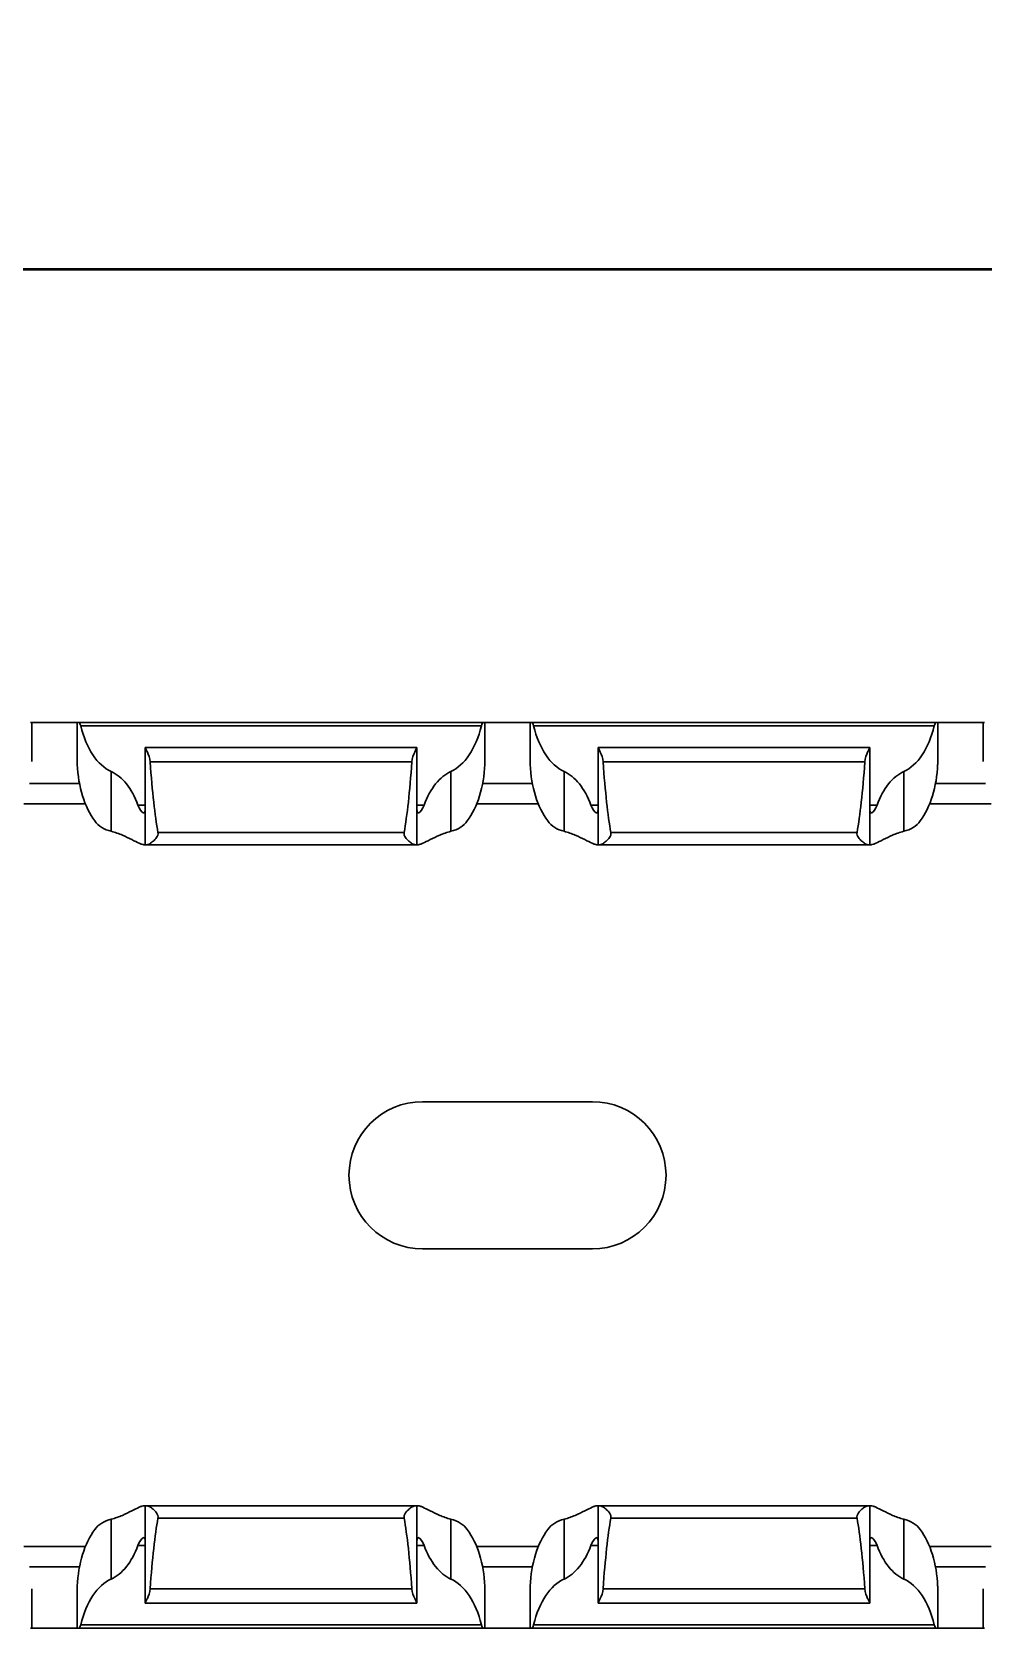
# Model space of a CAD drawing. Header units: millimetres. Extents: x -2573 to 2942, y -1220 to 2800.
# Drawn here: x 1399.4 to 1441.4, y 1288 to 1358.5 of the extents above; entities that cross this region are included whole.
import ezdxf

# ---------------------------------------------------------------- set-up
doc = ezdxf.new("R2010")
doc.units = ezdxf.units.MM

msp = doc.modelspace()

# ---------------------------------------------------------------- linework, layer by layer
at = {"linetype": 'Continuous', "lineweight": 30}
for p, q in [((1399.386, 1328), (1399.32, 1328)), ((1399.386, 1326.27), (1399.386, 1328)), ((1401.386, 1328), (1399.386, 1328)), ((1401.386, 1328), (1401.386, 1326.269)), ((1401.386, 1328), (1401.453, 1328)), ((1419.32, 1328), (1401.453, 1328)), ((1419.231, 1327.85), (1401.541, 1327.85)), ((1419.386, 1328), (1419.32, 1328)), ((1419.386, 1326.27), (1419.386, 1328)), ((1421.386, 1328), (1419.386, 1328)), ((1421.386, 1328), (1421.386, 1326.269)), ((1421.386, 1328), (1421.453, 1328)), ((1439.32, 1328), (1421.453, 1328)), ((1439.231, 1327.85), (1421.541, 1327.85)), ((1439.386, 1328), (1439.32, 1328)), ((1439.386, 1326.27), (1439.386, 1328)), ((1441.386, 1328), (1439.386, 1328)), ((1441.386, 1328), (1441.386, 1326.269)), ((1441.386, 1328), (1441.453, 1328)), ((1416.386, 1326.9), (1404.386, 1326.9)), ((1404.386, 1326.9), (1404.386, 1326.896)), ((1404.386, 1322.6), (1404.386, 1326.896)), ((1416.386, 1326.896), (1416.386, 1326.9)), ((1416.386, 1322.6), (1416.386, 1326.896)), ((1436.386, 1326.9), (1424.386, 1326.9)), ((1424.386, 1326.9), (1424.386, 1326.896)), ((1424.386, 1322.6), (1424.386, 1326.896)), ((1436.386, 1326.896), (1436.386, 1326.9)), ((1436.386, 1322.6), (1436.386, 1326.896)), ((1416.165, 1326.261), (1404.607, 1326.261)), ((1436.165, 1326.261), (1424.607, 1326.261)), ((1402.886, 1323.193), (1402.886, 1325.833)), ((1417.886, 1323.193), (1417.886, 1325.833)), ((1422.886, 1323.193), (1422.886, 1325.833)), ((1437.886, 1323.193), (1437.886, 1325.833)), ((1401.487, 1325.3), (1399.285, 1325.3)), ((1421.487, 1325.3), (1419.285, 1325.3)), ((1441.487, 1325.3), (1439.285, 1325.3)), ((1399.025, 1324.4), (1401.748, 1324.4)), ((1404.386, 1324.35), (1404.069, 1324.35)), ((1416.703, 1324.35), (1416.386, 1324.35)), ((1419.025, 1324.4), (1421.748, 1324.4)), ((1424.386, 1324.35), (1424.069, 1324.35)), ((1436.703, 1324.35), (1436.386, 1324.35)), ((1439.025, 1324.4), (1441.748, 1324.4)), ((1404.386, 1322.6), (1404.329, 1322.6)), ((1404.471, 1322.6), (1404.386, 1322.6)), ((1416.302, 1322.6), (1404.471, 1322.6)), ((1415.822, 1323.144), (1404.95, 1323.144)), ((1416.386, 1322.6), (1416.302, 1322.6)), ((1416.443, 1322.6), (1416.386, 1322.6)), ((1424.386, 1322.6), (1424.329, 1322.6)), ((1424.471, 1322.6), (1424.386, 1322.6)), ((1436.302, 1322.6), (1424.471, 1322.6)), ((1435.822, 1323.144), (1424.95, 1323.144)), ((1436.386, 1322.6), (1436.302, 1322.6)), ((1436.443, 1322.6), (1436.386, 1322.6)), ((1424.136, 1311.25), (1416.636, 1311.25)), ((1416.636, 1304.75), (1424.136, 1304.75)), ((1404.386, 1293.4), (1404.329, 1293.4)), ((1404.386, 1293.4), (1404.386, 1289.104)), ((1404.471, 1293.4), (1404.386, 1293.4)), ((1416.302, 1293.4), (1404.471, 1293.4)), ((1416.386, 1293.4), (1416.302, 1293.4)), ((1416.386, 1293.4), (1416.386, 1289.104)), ((1416.443, 1293.4), (1416.386, 1293.4)), ((1424.386, 1293.4), (1424.329, 1293.4)), ((1424.386, 1293.4), (1424.386, 1289.104)), ((1424.471, 1293.4), (1424.386, 1293.4)), ((1436.302, 1293.4), (1424.471, 1293.4)), ((1436.386, 1293.4), (1436.302, 1293.4)), ((1436.386, 1293.4), (1436.386, 1289.104)), ((1436.443, 1293.4), (1436.386, 1293.4)), ((1402.886, 1292.807), (1402.886, 1290.167)), ((1415.822, 1292.856), (1404.95, 1292.856)), ((1417.886, 1292.807), (1417.886, 1290.167)), ((1422.886, 1292.807), (1422.886, 1290.167)), ((1435.822, 1292.856), (1424.95, 1292.856)), ((1437.886, 1292.807), (1437.886, 1290.167)), ((1399.025, 1291.6), (1401.748, 1291.6)), ((1404.386, 1291.65), (1404.069, 1291.65)), ((1416.703, 1291.65), (1416.386, 1291.65)), ((1419.025, 1291.6), (1421.748, 1291.6)), ((1424.386, 1291.65), (1424.069, 1291.65)), ((1436.703, 1291.65), (1436.386, 1291.65)), ((1439.025, 1291.6), (1441.748, 1291.6)), ((1401.487, 1290.7), (1399.285, 1290.7)), ((1421.487, 1290.7), (1419.285, 1290.7)), ((1441.487, 1290.7), (1439.285, 1290.7)), ((1399.386, 1288), (1399.386, 1289.73)), ((1401.386, 1289.731), (1401.386, 1288)), ((1416.165, 1289.739), (1404.607, 1289.739)), ((1419.386, 1288), (1419.386, 1289.73)), ((1421.386, 1289.731), (1421.386, 1288)), ((1436.165, 1289.739), (1424.607, 1289.739)), ((1439.386, 1288), (1439.386, 1289.73)), ((1441.386, 1289.731), (1441.386, 1288)), ((1404.386, 1289.1), (1404.386, 1289.104)), ((1404.386, 1289.1), (1416.386, 1289.1)), ((1416.386, 1289.104), (1416.386, 1289.1)), ((1424.386, 1289.1), (1424.386, 1289.104)), ((1424.386, 1289.1), (1436.386, 1289.1)), ((1436.386, 1289.104), (1436.386, 1289.1)), ((1419.231, 1288.15), (1401.541, 1288.15)), ((1439.231, 1288.15), (1421.541, 1288.15)), ((1399.386, 1288), (1399.32, 1288)), ((1401.386, 1288), (1399.386, 1288)), ((1401.386, 1288), (1401.453, 1288)), ((1419.32, 1288), (1401.453, 1288)), ((1419.386, 1288), (1419.32, 1288)), ((1421.386, 1288), (1419.386, 1288)), ((1421.386, 1288), (1421.453, 1288)), ((1439.32, 1288), (1421.453, 1288)), ((1439.386, 1288), (1439.32, 1288)), ((1441.386, 1288), (1439.386, 1288)), ((1441.386, 1288), (1441.453, 1288))]:
    msp.add_line(p, q, dxfattribs=at)
at = {"lineweight": 50}
msp.add_lwpolyline([(1804.036, 1348), (1364.036, 1348), (1364.036, 1568), (1804.036, 1568)], close=True, dxfattribs=at)
at = {"linetype": 'Continuous', "lineweight": 30}
for centre, start, end in [((1416.636, 1308), 90, 270), ((1424.136, 1308), 270, 90)]:
    msp.add_arc(centre, 3.25, start, end, dxfattribs=at)
for centre, major_axis, ratio, start_param, end_param in [((1403.386, 1329.187), (0, 3.464), 0.57735, 1.96708, 2.888912), ((1417.386, 1329.187), (0, 3.464), 0.57735, 3.394273, 4.316105), ((1423.386, 1329.187), (0, 3.464), 0.57735, 1.96708, 2.888912), ((1437.386, 1329.187), (0, 3.464), 0.57735, 3.394273, 4.316105), ((1403.386, 1326.387), (0, 3.464), 0.57735, 1.6393, 2.48183), ((1405.386, 1333.431), (0, 11.43), 0.087489, 2.248826, 2.690566), ((1415.386, 1333.431), (0, 11.43), 0.087489, 3.592619, 4.034359), ((1417.386, 1326.387), (0, 3.464), 0.57735, 3.801355, 4.643885), ((1423.386, 1326.387), (0, 3.464), 0.57735, 1.6393, 2.48183), ((1425.386, 1333.431), (0, 11.43), 0.087489, 2.248826, 2.690566), ((1435.386, 1333.431), (0, 11.43), 0.087489, 3.592619, 4.034359), ((1437.386, 1326.387), (0, 3.464), 0.57735, 3.801355, 4.643885), ((1402.386, 1322.479), (0, 3.464), 0.57735, 5.282988, 6.030505), ((1418.386, 1322.479), (0, 3.464), 0.57735, 0.25268, 1.000198), ((1422.386, 1322.479), (0, 3.464), 0.57735, 5.282988, 6.030505), ((1438.386, 1322.479), (0, 3.464), 0.57735, 0.25268, 1.000198), ((1403.386, 1289.613), (0, 3.464), 0.57735, 0.659763, 1.502293), ((1405.386, 1282.569), (0, 11.43), 0.087489, 0.451027, 0.892766), ((1415.386, 1282.569), (0, 11.43), 0.087489, 5.390419, 5.832158), ((1417.386, 1289.613), (0, 3.464), 0.57735, 4.780893, 5.623423), ((1423.386, 1289.613), (0, 3.464), 0.57735, 0.659763, 1.502293), ((1425.386, 1282.569), (0, 11.43), 0.087489, 0.451027, 0.892766), ((1435.386, 1282.569), (0, 11.43), 0.087489, 5.390419, 5.832158), ((1437.386, 1289.613), (0, 3.464), 0.57735, 4.780893, 5.623423), ((1402.386, 1293.521), (0, 3.464), 0.57735, 3.394273, 4.14179), ((1418.386, 1293.521), (0, 3.464), 0.57735, 2.141395, 2.888912), ((1422.386, 1293.521), (0, 3.464), 0.57735, 3.394273, 4.14179), ((1438.386, 1293.521), (0, 3.464), 0.57735, 2.141395, 2.888912), ((1403.386, 1286.813), (0, 3.464), 0.57735, 0.25268, 1.174513), ((1417.386, 1286.813), (0, 3.464), 0.57735, 5.108673, 6.030505), ((1423.386, 1286.813), (0, 3.464), 0.57735, 0.25268, 1.174513), ((1437.386, 1286.813), (0, 3.464), 0.57735, 5.108673, 6.030505)]:
    msp.add_ellipse(centre, major_axis=major_axis, ratio=ratio, start_param=start_param, end_param=end_param, dxfattribs=at)
for points, knots in [([(1401.453, 1328), (1401.467, 1328), (1401.483, 1327.986), (1401.515, 1327.934), (1401.53, 1327.897), (1401.541, 1327.85)], [0, 0, 0, 0, 0.5, 0.5, 1, 1, 1, 1]), ([(1419.231, 1327.85), (1419.242, 1327.896), (1419.258, 1327.934), (1419.289, 1327.986), (1419.306, 1328), (1419.32, 1328)], [0, 0, 0, 0, 0.5, 0.5, 1, 1, 1, 1]), ([(1421.453, 1328), (1421.467, 1328), (1421.483, 1327.986), (1421.515, 1327.934), (1421.53, 1327.897), (1421.541, 1327.85)], [0, 0, 0, 0, 0.5, 0.5, 1, 1, 1, 1]), ([(1439.231, 1327.85), (1439.242, 1327.896), (1439.258, 1327.934), (1439.289, 1327.986), (1439.306, 1328), (1439.32, 1328)], [0, 0, 0, 0, 0.5, 0.5, 1, 1, 1, 1]), ([(1404.386, 1326.896), (1404.386, 1326.888), (1404.397, 1326.865), (1404.432, 1326.794), (1404.457, 1326.746), (1404.536, 1326.577), (1404.596, 1326.428), (1404.607, 1326.261)], [0, 0, 0, 0, 0.25, 0.25, 0.5, 0.5, 1, 1, 1, 1]), ([(1416.165, 1326.261), (1416.177, 1326.427), (1416.237, 1326.578), (1416.315, 1326.746), (1416.34, 1326.794), (1416.376, 1326.865), (1416.386, 1326.888), (1416.386, 1326.896)], [0, 0, 0, 0, 0.5, 0.5, 0.75, 0.75, 1, 1, 1, 1]), ([(1424.386, 1326.896), (1424.386, 1326.888), (1424.397, 1326.865), (1424.432, 1326.794), (1424.457, 1326.746), (1424.536, 1326.577), (1424.596, 1326.428), (1424.607, 1326.261)], [0, 0, 0, 0, 0.25, 0.25, 0.5, 0.5, 1, 1, 1, 1]), ([(1436.165, 1326.261), (1436.177, 1326.427), (1436.237, 1326.578), (1436.315, 1326.746), (1436.34, 1326.794), (1436.376, 1326.865), (1436.386, 1326.888), (1436.386, 1326.896)], [0, 0, 0, 0, 0.5, 0.5, 0.75, 0.75, 1, 1, 1, 1]), ([(1401.391, 1326.15), (1401.391, 1326.162), (1401.389, 1326.202), (1401.386, 1326.248), (1401.387, 1326.264), (1401.387, 1326.269)], [0, 0, 0, 0, 0.2324746, 0.7770617, 1, 1, 1, 1]), ([(1419.386, 1326.27), (1419.386, 1326.26), (1419.386, 1326.235), (1419.383, 1326.186), (1419.382, 1326.154), (1419.382, 1326.15)], [0, 0, 0, 0, 0.388497, 0.929495, 1, 1, 1, 1]), ([(1421.391, 1326.15), (1421.391, 1326.162), (1421.389, 1326.202), (1421.386, 1326.248), (1421.387, 1326.264), (1421.387, 1326.269)], [0, 0, 0, 0, 0.232473, 0.777062, 1, 1, 1, 1]), ([(1439.386, 1326.27), (1439.386, 1326.26), (1439.386, 1326.235), (1439.383, 1326.186), (1439.382, 1326.154), (1439.382, 1326.15)], [0, 0, 0, 0, 0.388498, 0.929495, 1, 1, 1, 1]), ([(1404.069, 1324.35), (1404.136, 1324.171), (1404.232, 1324.046), (1404.328, 1323.993), (1404.352, 1323.998), (1404.381, 1324.057), (1404.386, 1324.111), (1404.386, 1324.185)], [0, 0, 0, 0, 0.5, 0.5, 0.75, 0.75, 1, 1, 1, 1]), ([(1416.386, 1324.185), (1416.386, 1324.111), (1416.391, 1324.057), (1416.421, 1323.998), (1416.445, 1323.993), (1416.541, 1324.047), (1416.637, 1324.172), (1416.703, 1324.35)], [0, 0, 0, 0, 0.25, 0.25, 0.5, 0.5, 1, 1, 1, 1]), ([(1424.069, 1324.35), (1424.136, 1324.171), (1424.232, 1324.046), (1424.328, 1323.993), (1424.352, 1323.998), (1424.381, 1324.057), (1424.386, 1324.111), (1424.386, 1324.185)], [0, 0, 0, 0, 0.5, 0.5, 0.75, 0.75, 1, 1, 1, 1]), ([(1436.386, 1324.185), (1436.386, 1324.111), (1436.391, 1324.057), (1436.421, 1323.998), (1436.445, 1323.993), (1436.541, 1324.047), (1436.637, 1324.172), (1436.703, 1324.35)], [0, 0, 0, 0, 0.25, 0.25, 0.5, 0.5, 1, 1, 1, 1]), ([(1402.886, 1323.193), (1402.738, 1323.23), (1402.598, 1323.286), (1402.352, 1323.438), (1402.246, 1323.535), (1402.16, 1323.65)], [0, 0, 0, 0, 0.5, 0.5, 1, 1, 1, 1]), ([(1418.612, 1323.65), (1418.527, 1323.535), (1418.421, 1323.438), (1418.175, 1323.286), (1418.035, 1323.23), (1417.886, 1323.193)], [0, 0, 0, 0, 0.5, 0.5, 1, 1, 1, 1]), ([(1422.886, 1323.193), (1422.738, 1323.23), (1422.598, 1323.286), (1422.352, 1323.438), (1422.246, 1323.535), (1422.16, 1323.65)], [0, 0, 0, 0, 0.5, 0.5, 1, 1, 1, 1]), ([(1438.612, 1323.65), (1438.527, 1323.535), (1438.421, 1323.438), (1438.175, 1323.286), (1438.035, 1323.23), (1437.886, 1323.193)], [0, 0, 0, 0, 0.5, 0.5, 1, 1, 1, 1]), ([(1404.329, 1322.6), (1404.307, 1322.6), (1404.278, 1322.606), (1404.209, 1322.628), (1404.169, 1322.644), (1404.033, 1322.705), (1403.923, 1322.761), (1403.671, 1322.887), (1403.532, 1322.956), (1403.228, 1323.087), (1403.062, 1323.149), (1402.886, 1323.193)], [0, 0, 0, 0, 0.125, 0.125, 0.25, 0.25, 0.5, 0.5, 0.75, 0.75, 1, 1, 1, 1]), ([(1404.95, 1323.144), (1404.958, 1323.104), (1404.954, 1323.062), (1404.93, 1322.984), (1404.91, 1322.949), (1404.844, 1322.853), (1404.792, 1322.8), (1404.689, 1322.709), (1404.638, 1322.671), (1404.545, 1322.617), (1404.503, 1322.6), (1404.471, 1322.6)], [0, 0, 0, 0, 0.125, 0.125, 0.25, 0.25, 0.5, 0.5, 0.75, 0.75, 1, 1, 1, 1]), ([(1416.302, 1322.6), (1416.269, 1322.6), (1416.227, 1322.617), (1416.135, 1322.671), (1416.083, 1322.709), (1415.981, 1322.8), (1415.928, 1322.853), (1415.862, 1322.949), (1415.843, 1322.984), (1415.818, 1323.061), (1415.815, 1323.104), (1415.822, 1323.144)], [0, 0, 0, 0, 0.25, 0.25, 0.5, 0.5, 0.75, 0.75, 0.875, 0.875, 1, 1, 1, 1]), ([(1417.886, 1323.193), (1417.709, 1323.149), (1417.544, 1323.086), (1417.241, 1322.956), (1417.1, 1322.886), (1416.851, 1322.761), (1416.739, 1322.705), (1416.604, 1322.644), (1416.564, 1322.628), (1416.494, 1322.606), (1416.465, 1322.6), (1416.443, 1322.6)], [0, 0, 0, 0, 0.25, 0.25, 0.5, 0.5, 0.75, 0.75, 0.875, 0.875, 1, 1, 1, 1]), ([(1424.329, 1322.6), (1424.307, 1322.6), (1424.278, 1322.606), (1424.209, 1322.628), (1424.169, 1322.644), (1424.033, 1322.705), (1423.923, 1322.761), (1423.671, 1322.887), (1423.532, 1322.956), (1423.228, 1323.087), (1423.062, 1323.149), (1422.886, 1323.193)], [0, 0, 0, 0, 0.125, 0.125, 0.25, 0.25, 0.5, 0.5, 0.75, 0.75, 1, 1, 1, 1]), ([(1424.95, 1323.144), (1424.958, 1323.104), (1424.954, 1323.062), (1424.93, 1322.984), (1424.91, 1322.949), (1424.844, 1322.853), (1424.792, 1322.8), (1424.689, 1322.709), (1424.638, 1322.671), (1424.545, 1322.617), (1424.503, 1322.6), (1424.471, 1322.6)], [0, 0, 0, 0, 0.125, 0.125, 0.25, 0.25, 0.5, 0.5, 0.75, 0.75, 1, 1, 1, 1]), ([(1436.302, 1322.6), (1436.269, 1322.6), (1436.227, 1322.617), (1436.135, 1322.671), (1436.083, 1322.709), (1435.981, 1322.8), (1435.928, 1322.853), (1435.862, 1322.949), (1435.843, 1322.984), (1435.818, 1323.061), (1435.815, 1323.104), (1435.822, 1323.144)], [0, 0, 0, 0, 0.25, 0.25, 0.5, 0.5, 0.75, 0.75, 0.875, 0.875, 1, 1, 1, 1]), ([(1437.886, 1323.193), (1437.709, 1323.149), (1437.544, 1323.086), (1437.241, 1322.956), (1437.1, 1322.886), (1436.851, 1322.761), (1436.739, 1322.705), (1436.604, 1322.644), (1436.564, 1322.628), (1436.494, 1322.606), (1436.465, 1322.6), (1436.443, 1322.6)], [0, 0, 0, 0, 0.25, 0.25, 0.5, 0.5, 0.75, 0.75, 0.875, 0.875, 1, 1, 1, 1]), ([(1404.329, 1293.4), (1404.307, 1293.4), (1404.278, 1293.394), (1404.209, 1293.372), (1404.169, 1293.356), (1404.033, 1293.295), (1403.923, 1293.239), (1403.671, 1293.113), (1403.532, 1293.044), (1403.228, 1292.913), (1403.062, 1292.851), (1402.886, 1292.807)], [0, 0, 0, 0, 0.125, 0.125, 0.25, 0.25, 0.5, 0.5, 0.75, 0.75, 1, 1, 1, 1]), ([(1404.95, 1292.856), (1404.958, 1292.896), (1404.954, 1292.938), (1404.93, 1293.016), (1404.91, 1293.051), (1404.844, 1293.147), (1404.792, 1293.2), (1404.689, 1293.291), (1404.638, 1293.329), (1404.545, 1293.383), (1404.503, 1293.4), (1404.471, 1293.4)], [0, 0, 0, 0, 0.125, 0.125, 0.25, 0.25, 0.5, 0.5, 0.75, 0.75, 1, 1, 1, 1]), ([(1416.302, 1293.4), (1416.269, 1293.4), (1416.227, 1293.383), (1416.135, 1293.329), (1416.083, 1293.291), (1415.981, 1293.2), (1415.928, 1293.147), (1415.862, 1293.051), (1415.843, 1293.016), (1415.818, 1292.939), (1415.815, 1292.896), (1415.822, 1292.856)], [0, 0, 0, 0, 0.25, 0.25, 0.5, 0.5, 0.75, 0.75, 0.875, 0.875, 1, 1, 1, 1]), ([(1417.886, 1292.807), (1417.709, 1292.851), (1417.544, 1292.914), (1417.241, 1293.044), (1417.1, 1293.114), (1416.851, 1293.239), (1416.739, 1293.295), (1416.604, 1293.356), (1416.564, 1293.372), (1416.494, 1293.394), (1416.465, 1293.4), (1416.443, 1293.4)], [0, 0, 0, 0, 0.25, 0.25, 0.5, 0.5, 0.75, 0.75, 0.875, 0.875, 1, 1, 1, 1]), ([(1424.329, 1293.4), (1424.307, 1293.4), (1424.278, 1293.394), (1424.209, 1293.372), (1424.169, 1293.356), (1424.033, 1293.295), (1423.923, 1293.239), (1423.671, 1293.113), (1423.532, 1293.044), (1423.228, 1292.913), (1423.062, 1292.851), (1422.886, 1292.807)], [0, 0, 0, 0, 0.125, 0.125, 0.25, 0.25, 0.5, 0.5, 0.75, 0.75, 1, 1, 1, 1]), ([(1424.95, 1292.856), (1424.958, 1292.896), (1424.954, 1292.938), (1424.93, 1293.016), (1424.91, 1293.051), (1424.844, 1293.147), (1424.792, 1293.2), (1424.689, 1293.291), (1424.638, 1293.329), (1424.545, 1293.383), (1424.503, 1293.4), (1424.471, 1293.4)], [0, 0, 0, 0, 0.125, 0.125, 0.25, 0.25, 0.5, 0.5, 0.75, 0.75, 1, 1, 1, 1]), ([(1436.302, 1293.4), (1436.269, 1293.4), (1436.227, 1293.383), (1436.135, 1293.329), (1436.083, 1293.291), (1435.981, 1293.2), (1435.928, 1293.147), (1435.862, 1293.051), (1435.843, 1293.016), (1435.818, 1292.939), (1435.815, 1292.896), (1435.822, 1292.856)], [0, 0, 0, 0, 0.25, 0.25, 0.5, 0.5, 0.75, 0.75, 0.875, 0.875, 1, 1, 1, 1]), ([(1437.886, 1292.807), (1437.709, 1292.851), (1437.544, 1292.914), (1437.241, 1293.044), (1437.1, 1293.114), (1436.851, 1293.239), (1436.739, 1293.295), (1436.604, 1293.356), (1436.564, 1293.372), (1436.494, 1293.394), (1436.465, 1293.4), (1436.443, 1293.4)], [0, 0, 0, 0, 0.25, 0.25, 0.5, 0.5, 0.75, 0.75, 0.875, 0.875, 1, 1, 1, 1]), ([(1402.886, 1292.807), (1402.738, 1292.77), (1402.598, 1292.714), (1402.352, 1292.562), (1402.246, 1292.465), (1402.16, 1292.35)], [0, 0, 0, 0, 0.5, 0.5, 1, 1, 1, 1]), ([(1418.612, 1292.35), (1418.527, 1292.465), (1418.421, 1292.562), (1418.175, 1292.714), (1418.035, 1292.77), (1417.886, 1292.807)], [0, 0, 0, 0, 0.5, 0.5, 1, 1, 1, 1]), ([(1422.886, 1292.807), (1422.738, 1292.77), (1422.598, 1292.714), (1422.352, 1292.562), (1422.246, 1292.465), (1422.16, 1292.35)], [0, 0, 0, 0, 0.5, 0.5, 1, 1, 1, 1]), ([(1438.612, 1292.35), (1438.527, 1292.465), (1438.421, 1292.562), (1438.175, 1292.714), (1438.035, 1292.77), (1437.886, 1292.807)], [0, 0, 0, 0, 0.5, 0.5, 1, 1, 1, 1]), ([(1404.069, 1291.65), (1404.136, 1291.829), (1404.232, 1291.954), (1404.328, 1292.007), (1404.352, 1292.002), (1404.381, 1291.943), (1404.386, 1291.889), (1404.386, 1291.815)], [0, 0, 0, 0, 0.5, 0.5, 0.75, 0.75, 1, 1, 1, 1]), ([(1416.386, 1291.815), (1416.386, 1291.889), (1416.391, 1291.943), (1416.421, 1292.002), (1416.445, 1292.007), (1416.541, 1291.953), (1416.637, 1291.828), (1416.703, 1291.65)], [0, 0, 0, 0, 0.25, 0.25, 0.5, 0.5, 1, 1, 1, 1]), ([(1424.069, 1291.65), (1424.136, 1291.829), (1424.232, 1291.954), (1424.328, 1292.007), (1424.352, 1292.002), (1424.381, 1291.943), (1424.386, 1291.889), (1424.386, 1291.815)], [0, 0, 0, 0, 0.5, 0.5, 0.75, 0.75, 1, 1, 1, 1]), ([(1436.386, 1291.815), (1436.386, 1291.889), (1436.391, 1291.943), (1436.421, 1292.002), (1436.445, 1292.007), (1436.541, 1291.953), (1436.637, 1291.828), (1436.703, 1291.65)], [0, 0, 0, 0, 0.25, 0.25, 0.5, 0.5, 1, 1, 1, 1]), ([(1401.391, 1289.85), (1401.391, 1289.838), (1401.389, 1289.798), (1401.386, 1289.752), (1401.387, 1289.736), (1401.387, 1289.731)], [0, 0, 0, 0, 0.2324746, 0.7770617, 1, 1, 1, 1]), ([(1404.386, 1289.104), (1404.386, 1289.112), (1404.397, 1289.135), (1404.432, 1289.206), (1404.457, 1289.254), (1404.536, 1289.423), (1404.596, 1289.572), (1404.607, 1289.739)], [0, 0, 0, 0, 0.25, 0.25, 0.5, 0.5, 1, 1, 1, 1]), ([(1416.165, 1289.739), (1416.177, 1289.573), (1416.237, 1289.422), (1416.315, 1289.254), (1416.34, 1289.206), (1416.376, 1289.135), (1416.386, 1289.112), (1416.386, 1289.104)], [0, 0, 0, 0, 0.5, 0.5, 0.75, 0.75, 1, 1, 1, 1]), ([(1419.386, 1289.73), (1419.386, 1289.74), (1419.386, 1289.765), (1419.383, 1289.814), (1419.382, 1289.846), (1419.382, 1289.85)], [0, 0, 0, 0, 0.388497, 0.929495, 1, 1, 1, 1]), ([(1421.391, 1289.85), (1421.391, 1289.838), (1421.389, 1289.798), (1421.386, 1289.752), (1421.387, 1289.736), (1421.387, 1289.731)], [0, 0, 0, 0, 0.232473, 0.777062, 1, 1, 1, 1]), ([(1424.386, 1289.104), (1424.386, 1289.112), (1424.397, 1289.135), (1424.432, 1289.206), (1424.457, 1289.254), (1424.536, 1289.423), (1424.596, 1289.572), (1424.607, 1289.739)], [0, 0, 0, 0, 0.25, 0.25, 0.5, 0.5, 1, 1, 1, 1]), ([(1436.165, 1289.739), (1436.177, 1289.573), (1436.237, 1289.422), (1436.315, 1289.254), (1436.34, 1289.206), (1436.376, 1289.135), (1436.386, 1289.112), (1436.386, 1289.104)], [0, 0, 0, 0, 0.5, 0.5, 0.75, 0.75, 1, 1, 1, 1]), ([(1439.386, 1289.73), (1439.386, 1289.74), (1439.386, 1289.765), (1439.383, 1289.814), (1439.382, 1289.846), (1439.382, 1289.85)], [0, 0, 0, 0, 0.388498, 0.929495, 1, 1, 1, 1]), ([(1401.453, 1288), (1401.467, 1288), (1401.483, 1288.014), (1401.515, 1288.066), (1401.53, 1288.103), (1401.541, 1288.15)], [0, 0, 0, 0, 0.5, 0.5, 1, 1, 1, 1]), ([(1419.231, 1288.15), (1419.242, 1288.104), (1419.258, 1288.066), (1419.289, 1288.014), (1419.306, 1288), (1419.32, 1288)], [0, 0, 0, 0, 0.5, 0.5, 1, 1, 1, 1]), ([(1421.453, 1288), (1421.467, 1288), (1421.483, 1288.014), (1421.515, 1288.066), (1421.53, 1288.103), (1421.541, 1288.15)], [0, 0, 0, 0, 0.5, 0.5, 1, 1, 1, 1]), ([(1439.231, 1288.15), (1439.242, 1288.104), (1439.258, 1288.066), (1439.289, 1288.014), (1439.306, 1288), (1439.32, 1288)], [0, 0, 0, 0, 0.5, 0.5, 1, 1, 1, 1])]:
    msp.add_open_spline(points, degree=3, knots=knots, dxfattribs=at)

doc.saveas('drawing.dxf')
